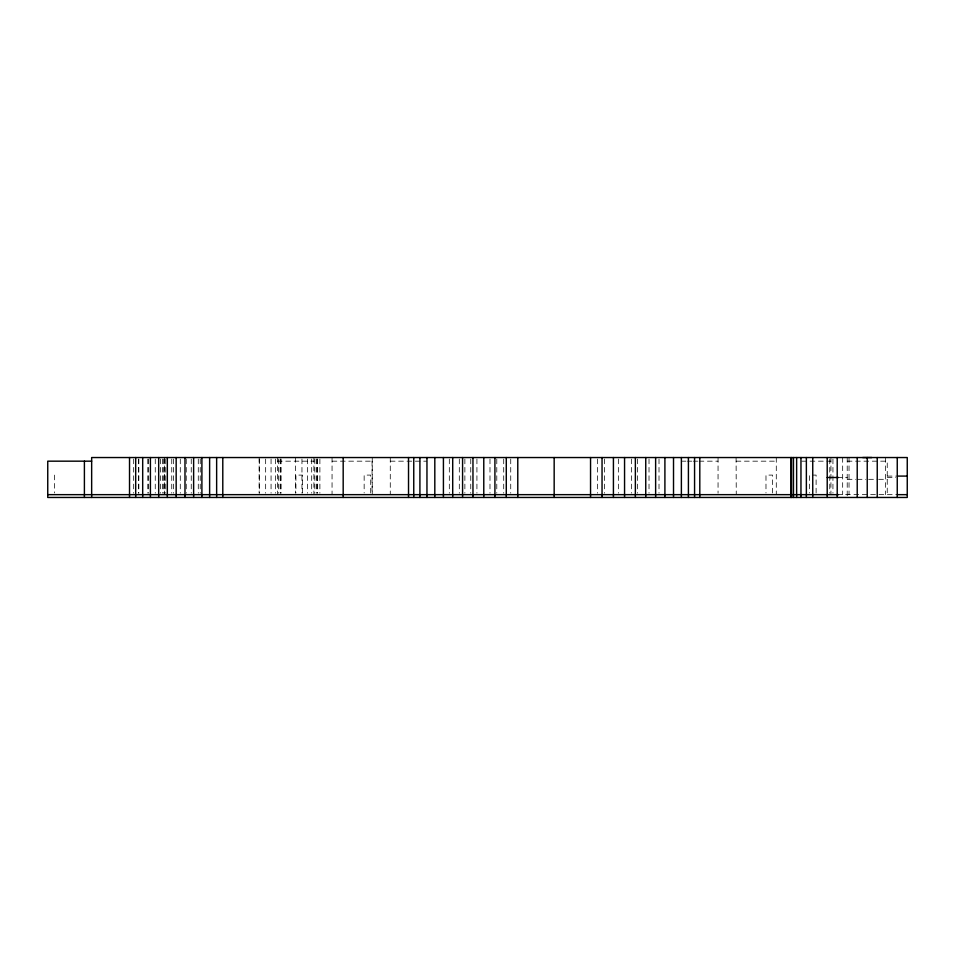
<?xml version="1.0" encoding="UTF-8"?>
<svg xmlns="http://www.w3.org/2000/svg" width="955" height="955" viewBox="0 0 955 955"><rect width="100%" height="100%" fill="white"/><g stroke="black" fill="none" stroke-linecap="round" stroke-linejoin="round"><path stroke-width="0.72" stroke-dasharray="4.78 3.58" d="M277.404 461.17L313.909 461.17M332.054 461.17L372.247 461.17M390.273 461.17L426.754 461.17M681.584 461.17L685.953 461.17M687.409 461.17L691.79 461.17M693.246 461.17L697.628 461.17M699.084 461.17L718.053 461.17M736.09 461.17L776.284 461.17M801.723 461.17L830.934 461.17M847.216 461.17L887.243 461.17L887.243 496.063M887.243 476.091L895.814 476.091M837.213 477.5L847.216 477.5M887.243 477.5L895.814 477.5M847.216 479.315L855.799 479.315M857.22 479.315L865.803 479.315M868.656 479.315L877.239 479.315M878.66 479.315L887.243 479.315M837.213 494.654L897.246 494.654M885.536 457.541L885.536 494.654M849.031 457.541L849.031 494.654M847.216 457.541L847.216 497.46M842.668 457.541L842.668 494.654M832.939 459.021L832.939 493.174M830.934 457.541L830.934 494.654M829.776 459.021L829.776 493.174M816.107 492.995L816.107 475.089L809.553 475.089L809.553 492.995M776.284 457.541L776.284 494.654M772.535 492.995L772.535 475.089L765.982 475.089L765.982 492.995M736.09 457.541L736.257 494.654M718.053 457.541L718.053 493.198M659.01 459.021L659.01 493.174M649.018 459.021L649.018 493.174M637.582 459.021L637.582 493.174M631.41 459.021L631.41 493.174M618.351 459.021L618.351 493.174M604.611 459.021L604.611 493.174M597.603 459.021L597.603 493.174M510.734 459.021L510.734 493.174M503.715 459.021L503.715 493.174M496.791 459.021L496.791 493.174M489.987 459.021L489.987 493.174M476.927 459.021L476.927 493.174M470.755 459.021L470.755 493.174M464.87 459.021L464.87 493.174M459.307 459.021L459.307 493.174M449.316 459.021L449.316 493.174M390.273 457.541L390.273 494.654M372.247 457.541L372.247 494.654M372.068 461.17L372.068 494.654M370.707 492.995L370.707 475.089L364.153 475.089L364.153 492.995M332.054 457.541L332.054 494.654M319.889 459.021L319.889 493.174M317.418 459.021L317.418 493.174M317.096 459.021L317.096 493.174M316.774 459.021L316.774 493.174M314.852 459.021L314.852 493.174M313.909 457.541L313.909 494.654M311.7 459.021L311.7 493.174M307.367 459.021L307.367 493.174M302.472 492.995L302.472 475.089L295.919 475.089L295.919 492.995M301.959 459.021L301.959 493.174M295.596 457.541L295.596 493.174M281.116 459.021L281.116 493.174M280.472 459.021L280.472 493.174M280.149 459.021L280.149 493.174M278.55 459.021L278.55 493.174M277.404 457.541L277.404 494.654M275.398 459.021L275.398 493.174M271.065 459.021L271.065 493.174M265.657 459.021L265.657 493.174M259.294 459.021L259.294 493.174M259.151 457.541L259.151 493.174M200.228 459.021L200.228 493.174M198.282 459.021L198.282 493.174M191.251 459.021L191.251 493.174M186.237 459.021L186.237 493.174M180.28 459.021L180.28 493.174M173.44 459.021L173.44 493.174M171.745 459.021L171.745 493.174M165.764 459.021L165.764 493.174M164.642 457.541L164.642 494.654M164.451 459.021L164.451 493.174M163.699 459.021L163.699 493.174M162.398 459.021L162.398 493.174M160.547 459.021L160.547 493.174M155.259 459.021L155.259 493.174M148.18 459.021L148.18 493.174M147.965 459.021L147.965 493.174M138.845 459.021L138.845 493.174M138.427 459.021L138.427 493.174M133.676 459.021L133.676 493.174M54.423 475.089L54.423 492.995"/><path stroke-width="1.43" d="M91.656 461.17L47.75 461.17L47.75 497.46L907.25 497.46L907.25 457.541L91.656 457.541L91.656 497.46M897.246 476.091L907.25 476.091M827.209 477.5L838.645 477.5M47.75 494.654L838.645 494.654M897.246 494.654L907.25 494.654M897.246 457.541L897.246 497.46M877.239 457.541L877.239 497.46M871.772 457.541L862.687 457.541M867.236 457.541L867.236 497.46M857.22 457.541L857.22 497.46M837.213 457.541L837.213 497.46M827.209 457.541L827.209 497.46M812.741 457.541L812.741 497.46M806.366 457.541L806.366 497.46M800.959 457.541L800.959 497.46M796.637 457.541L796.637 497.46M793.474 457.541L793.474 497.46M791.552 457.541L791.552 497.46M790.907 457.541L790.907 497.46M699.8 457.541L699.8 497.46M694.572 457.541L694.572 497.46M688.412 457.541L688.412 497.46M681.381 457.541L681.381 497.46M673.514 457.541L673.514 497.46M664.907 457.541L664.907 497.46M655.631 457.541L655.631 497.46M645.747 457.541L645.747 497.46M635.362 457.541L635.362 497.46M624.558 457.541L624.558 497.46M613.42 457.541L613.42 497.46M602.044 457.541L602.044 497.46M590.548 457.541L590.548 497.46M554.163 457.541L554.163 497.46M517.777 457.541L517.777 497.46M506.281 457.541L506.281 497.46M494.917 457.541L494.917 497.46M483.779 457.541L483.779 497.46M472.964 457.541L472.964 497.46M462.578 457.541L462.578 497.46M452.706 457.541L452.706 497.46M443.418 457.541L443.418 497.46M434.812 457.541L434.812 497.46M426.957 457.541L426.957 497.46M419.913 457.541L419.913 497.46M413.754 457.541L413.754 497.46M408.525 457.541L408.525 497.46M343.179 457.541L343.179 497.46M222.79 457.541L222.79 497.46M216.642 457.541L216.642 497.46M209.623 457.541L209.623 497.46M201.899 457.541L201.899 497.46M193.626 457.541L193.626 497.46M184.984 457.541L184.984 497.46M176.162 457.541L176.162 497.46M167.328 457.541L167.328 497.46M158.685 457.541L158.685 497.46M150.413 457.541L150.413 497.46M142.689 457.541L142.689 497.46M135.682 457.541L135.682 497.46M129.522 457.541L129.522 497.46M84.398 461.17L84.398 497.46"/></g></svg>
